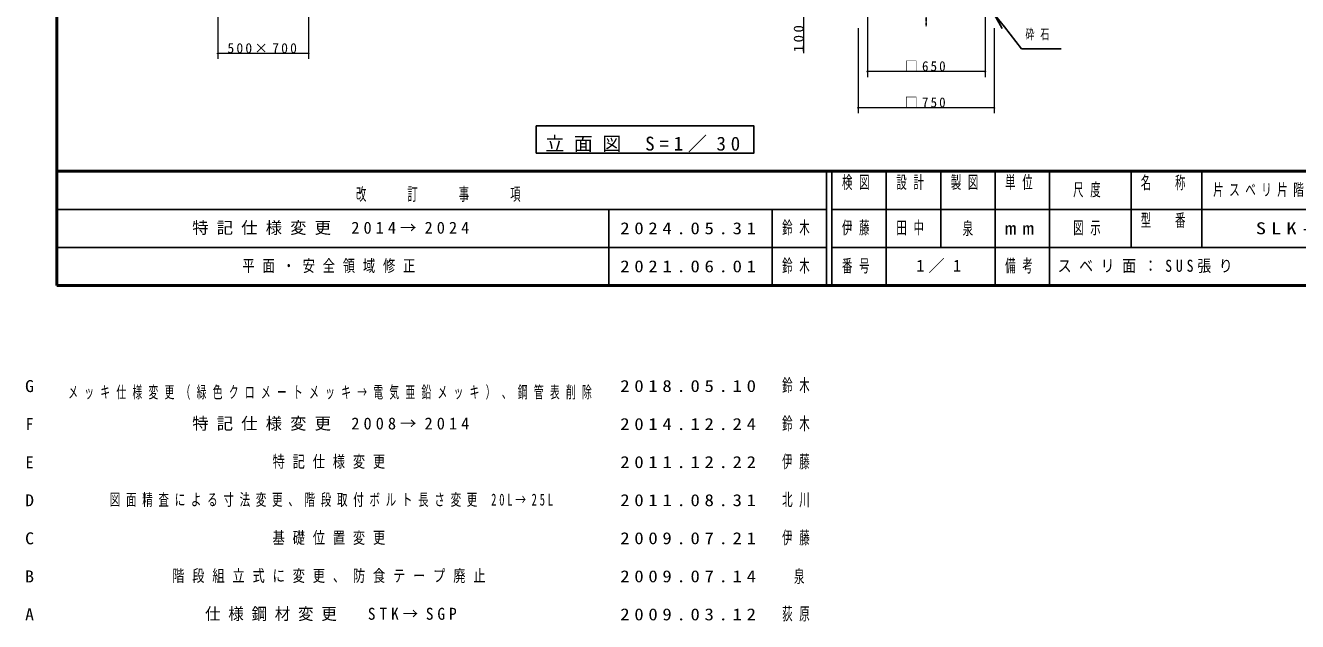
# Model space of a CAD drawing. Units: millimetres at full size, with parts at other scales. Extents: x -11723 to 0, y -1854 to 8010.
# Drawn here: x -11723 to -4707, y -1854 to 1435 of the extents above; entities that cross this region are included whole.
import ezdxf
from ezdxf.enums import TextEntityAlignment as Align

# ---------------------------------------------------------------- set-up
doc = ezdxf.new("R2010")
doc.units = ezdxf.units.MM
doc.linetypes.add('USER2', pattern=[6, 3, -1, 1, -1])
for name, color, linetype, lineweight in [('A3図枠', 7, 'Continuous', 25), ('線', 2, 'Continuous', 25), ('補助', 2, 'Continuous', 13)]:
    doc.layers.add(name, color=color, linetype=linetype, lineweight=lineweight)
doc.layers.add('図面プロファイル', color=7, linetype='Continuous')
doc.styles.add('ＭＳ ゴシック', font='')
doc.styles.get('ＭＳ ゴシック').set_extended_font_data('MS Gothic')

# ---------------------------------------------------------------- blocks, each defined once
blk = doc.blocks.new('dimension_origin')
at = {"color": 0, "linetype": 'Continuous', "lineweight": -2}
blk.add_circle((0, 0), 1.25, dxfattribs=at)

msp = doc.modelspace()

# ---------------------------------------------------------------- linework, layer by layer
at = {"layer": 'A3図枠', "lineweight": 50}
for p, q in [((-11550, 8010), (-11550, 0)), ((-11550, 630), (0, 630)), ((-11550, 0), (0, 0))]:
    msp.add_line(p, q, dxfattribs=at)
at = {"layer": 'A3図枠', "color": 211}
for p, q in [((-7305, 630), (-7305, 0)), ((-7275, 630), (-7275, 0)), ((-6975, 630), (-6975, 210)), ((-6675, 630), (-6675, 210)), ((-6375, 630), (-6375, 0)), ((-6075, 630), (-6075, 210)), ((-5625, 630), (-5625, 210)), ((-5625, 420), (-2100, 420)), ((-7275, 210), (0, 210))]:
    msp.add_line(p, q, dxfattribs=at)
at = {"layer": 'A3図枠'}
for p, q in [((-5235, 630), (-5235, 210)), ((-11550, 420), (-7305, 420)), ((-8505, 420), (-8505, 0)), ((-7605, 420), (-7605, 0)), ((-7275, 420), (-5625, 420)), ((-11550, 210), (-7305, 210)), ((-6975, 210), (-6975, 0)), ((-6075, 210), (-6075, 0))]:
    msp.add_line(p, q, dxfattribs=at)
at = {"layer": '線', "color": 20, "linetype": 'USER2'}
msp.add_line((-6754.48, 1430), (-6754.48, 5077.2), dxfattribs=at)
at = {"layer": '補助'}
for p, q in [((-10661.089, 1720), (-10661.089, 1250)), ((-10161.089, 1720), (-10161.089, 1250)), ((-7429.48, 1282.429), (-7429.48, 1580)), ((-7079.48, 1570), (-7079.48, 1150)), ((-6429.48, 1570), (-6429.48, 1150)), ((-7129.48, 1420), (-7129.48, 950)), ((-6379.48, 1420), (-6379.48, 950)), ((-10161.089, 1280), (-10661.089, 1280)), ((-6429.48, 1180), (-7079.48, 1180)), ((-6379.48, 980), (-7129.48, 980))]:
    msp.add_line(p, q, dxfattribs=at)
at = {"layer": '補助', "lineweight": 25}
for p, q in [((-6335.885, 1416.81), (-6379.48, 1496.963)), ((-6379.48, 1496.963), (-6324.065, 1426.046)), ((-6324.065, 1426.046), (-6229.48, 1305)), ((-6229.48, 1305), (-6199.48, 1305)), ((-6199.48, 1305), (-6010.855, 1305))]:
    msp.add_line(p, q, dxfattribs=at)
msp.add_lwpolyline([(-8905.283, 880), (-8905.283, 730), (-7705.283, 730), (-7705.283, 880)], close=True, dxfattribs=at)

# ---------------------------------------------------------------- block references
at = {"layer": '補助', "xscale": 2, "yscale": 2}
for p in [(-10661.089, 1280), (-7079.48, 1180), (-7129.48, 980)]:
    msp.add_blockref('dimension_origin', p, dxfattribs=at)
at = {"layer": '補助', "xscale": 2, "yscale": 2, "rotation": 180}
for p in [(-10161.089, 1280), (-6429.48, 1180), (-6379.48, 980)]:
    msp.add_blockref('dimension_origin', p, dxfattribs=at)

# ---------------------------------------------------------------- texts
at = {"layer": 'A3図枠', "color": 4, "char_height": 70.38, "style": 'ＭＳ ゴシック'}
for s, insert, attachment_point in [('\\T1.64;\\W0.6;検図', (-7125, 605), 2), ('\\T1.64;\\W0.6;設計', (-6825, 605), 2), ('\\T1.64;\\W0.6;製図', (-6525, 605), 2), ('\\T1.64;\\W0.6;単位', (-6225, 605), 2), ('\\T1.64;\\W0.6;尺度', (-5850, 525), 5), ('\\T1.64;\\W0.6;名\u3000称', (-5430, 603.083), 2), ('\\T1.64;\\W0.6;改\u3000\u3000訂\u3000\u3000事\u3000\u3000項', (-9427.5, 461), 8), ('\\T1.64;\\W0.6;図示', (-5850, 315), 5), ('\\T1.64;\\W0.6;型\u3000番', (-5430, 395), 2), ('\\T1.5;\\W1.35;mm', (-6225, 315), 5), ('\\T1.64;\\W0.6;番号', (-7125, 105), 5), ('\\T1.64;\\W0.6;備考', (-6225, 105), 5)]:
    msp.add_mtext(s, dxfattribs=dict(at, insert=insert, attachment_point=attachment_point))
at = {"layer": '図面プロファイル', "style": 'ＭＳ ゴシック'}
for s, height, width, p in [('泉', 70.38, 0.6, (-6525, 315)), ('G', 65.98, 1.1, (-11700, -555)), ('F', 65.98, 0.95, (-11700, -765)), ('D', 65.98, 1.1, (-11700, -1185)), ('C', 65.98, 1.1, (-11700, -1395)), ('B', 65.98, 1.1, (-11700, -1605)), ('泉', 70.38, 0.6, (-7455, -1605)), ('A', 65.98, 1.1, (-11700, -1815))]:
    msp.add_text(s, height=height, dxfattribs=dict(at, width=width)).set_placement(p, align=Align.MIDDLE_CENTER)
msp.add_text('E', height=65.98, dxfattribs=at).set_placement((-11700, -975), align=Align.MIDDLE_CENTER)
for s, insert, char_height, attachment_point in [('\\T1.51;\\W0.65;片スベリ片階段\\~大型\\~直進', (-4642.5, 525), 65.98, 5), ('\\T1.5;特記仕様変更\\~2014→2024', (-10027.5, 315), 65.98, 5), ('\\T1.64;\\W0.6;鈴木', (-7455, 315), 70.38, 5), ('\\T1.64;\\W0.6;伊藤', (-7125, 315), 70.38, 5), ('\\T1.64;\\W0.6;田中', (-6825, 315), 70.38, 5), ('\\T1.5;\\W1.15;2024.05.31', (-8055, 315), 65.98, 5), ('\\T1.5;\\W1.25;SLK-3ST', (-4642.5, 315), 65.98, 5), ('\\T1.64;\\W0.75;平面・安全領域修正', (-10027.5, 105), 65.98, 5), ('\\T1.64;\\W0.6;鈴木', (-7455, 105), 70.38, 5), ('\\T1.5;1／1', (-6675, 105), 65.98, 5), ('\\T1.55;\\W0.85;スベリ面：SUS張り', (-6030, 105), 65.98, 4), ('\\T1.5;\\W1.15;2021.06.01', (-8055, 105), 65.98, 5), ('\\T1.64;\\W0.6;メッキ仕様変更（緑色クロメートメッキ→電気亜鉛メッキ）、鋼管表削除', (-11486.7, -630), 65.98, 7), ('\\T1.5;\\W1.15;2018.05.10', (-8055, -555), 65.98, 5), ('\\T1.64;\\W0.6;鈴木', (-7455, -555), 70.38, 5), ('\\T1.5;特記仕様変更\\~2008→2014', (-10027.5, -765), 65.98, 5), ('\\T1.5;\\W1.15;2014.12.24', (-8055, -765), 65.98, 5), ('\\T1.64;\\W0.6;鈴木', (-7455, -765), 70.38, 5), ('\\T1.64;\\W0.75;特記仕様変更', (-10027.5, -975), 65.98, 5), ('\\T1.5;\\W1.15;2011.12.22', (-8055, -975), 65.98, 5), ('\\T1.64;\\W0.6;伊藤', (-7455, -975), 70.38, 5), ('\\T1.53;\\W0.65;図面精査による寸法変更、階段取付ボルト長さ変更\\~20L→25L', (-10027.5, -1185), 65.98, 5), ('\\T1.5;\\W1.15;2011.08.31', (-8055, -1185), 65.98, 5), ('\\T1.64;\\W0.6;北川', (-7455, -1185), 70.38, 5), ('\\T1.64;\\W0.75;基礎位置変更', (-10027.5, -1395), 65.98, 5), ('\\T1.5;\\W1.15;2009.07.21', (-8055, -1395), 65.98, 5), ('\\T1.64;\\W0.6;伊藤', (-7455, -1395), 70.38, 5), ('\\T1.64;\\W0.75;階段組立式に変更、防食テープ廃止', (-10027.5, -1605), 65.98, 5), ('\\T1.5;\\W1.15;2009.07.14', (-8055, -1605), 65.98, 5), ('\\T1.5;\\W0.95;仕様鋼材変更\u3000STK→SGP', (-10027.5, -1815), 65.98, 5), ('\\T1.5;\\W1.15;2009.03.12', (-8055, -1815), 65.98, 5), ('\\T1.64;\\W0.6;荻原', (-7455, -1815), 70.38, 5)]:
    msp.add_mtext(s, dxfattribs=dict(at, insert=insert, char_height=char_height, attachment_point=attachment_point))
at = {"layer": '補助', "insert": (-7430.48, 1368.143), "char_height": 54.99, "attachment_point": 8, "rotation": 90, "style": 'ＭＳ ゴシック'}
msp.add_mtext('\\T1.33;\\W1.1;100', dxfattribs=at)
at = {"layer": '補助', "style": 'ＭＳ ゴシック'}
for s, insert, char_height, attachment_point in [('\\T1.64;\\W0.65;砕石', (-6207.73, 1413.75), 54.99, 1), ('\\T1.32;500×700', (-10411.089, 1281), 54.99, 8), ('\\T1.33;\\W0.95;□650', (-6754.48, 1181), 54.99, 8), ('\\T1.33;\\W0.95;□750', (-6754.48, 981), 54.99, 8), ('\\T1.5;立面図\\~S=1／30', (-8305.283, 735), 76.98, 8)]:
    msp.add_mtext(s, dxfattribs=dict(at, insert=insert, char_height=char_height, attachment_point=attachment_point))

doc.saveas('drawing.dxf')
